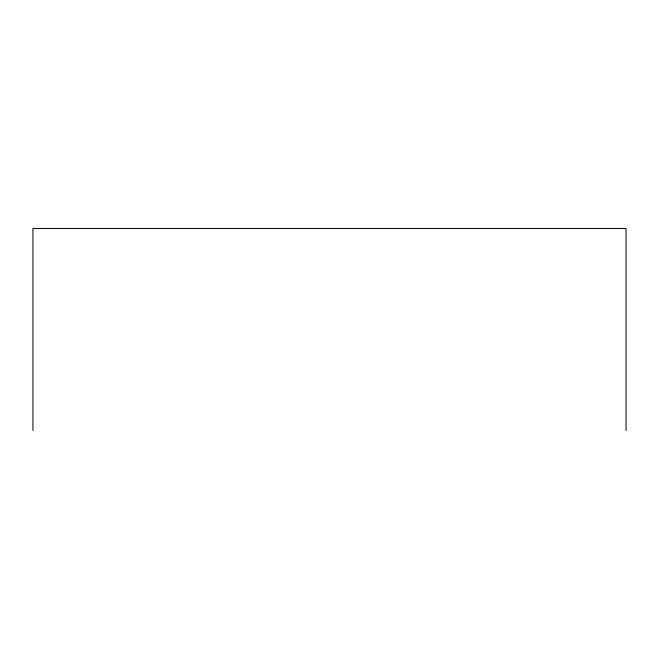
<?xml version="1.0" encoding="UTF-8"?>
<svg xmlns="http://www.w3.org/2000/svg" width="659" height="659" viewBox="0 0 659 659"><rect width="100%" height="100%" fill="white"/><g stroke="black" fill="none" stroke-linecap="round" stroke-linejoin="round"><path stroke-width="0.99" d="M626.05 430.533L626.05 228.467L32.95 228.467L32.95 430.533"/></g></svg>
